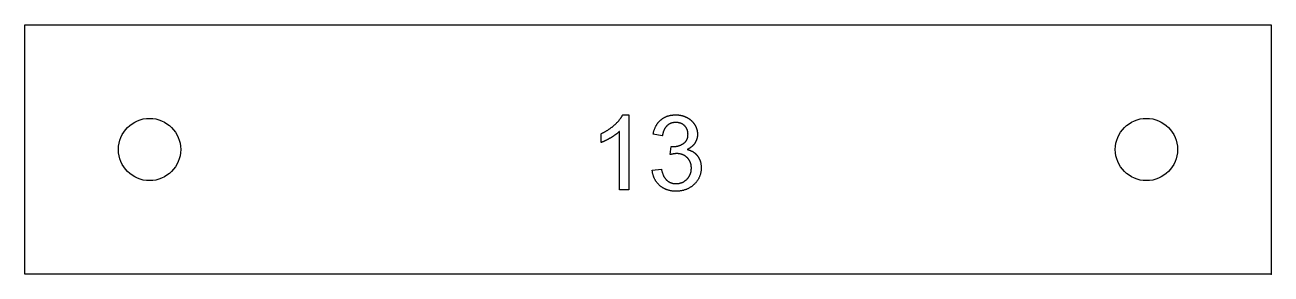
# Model space of a CAD drawing. Header units: millimetres. Extents: x -100 to 0, y 0 to 20.
import ezdxf

# ---------------------------------------------------------------- set-up
doc = ezdxf.new("R2010")
doc.units = ezdxf.units.MM
doc.header["$MEASUREMENT"] = 0
doc.layers.add('Untitled v2_Sketch1', color=7, linetype='Continuous')

msp = doc.modelspace()

# ---------------------------------------------------------------- linework, layer by layer
at = {"layer": 'Untitled v2_Sketch1'}
for p, q in [((-100, 20), (0, 20)), ((-100, 0), (-100, 20)), ((0, 20), (0, 0)), ((-52.03, 12.78), (-51.55, 12.78)), ((-51.55, 12.78), (-51.55, 6.75)), ((-53.76, 10.56), (-53.76, 11.27)), ((-52.29, 6.75), (-52.29, 11.45)), ((-48.85, 11.09), (-49.59, 11.22)), ((-48.21, 9.59), (-48.13, 10.24)), ((-49.66, 8.34), (-48.93, 8.43)), ((-51.55, 6.75), (-52.29, 6.75)), ((0, 0), (-100, 0))]:
    msp.add_line(p, q, dxfattribs=at)
for centre in [(-90, 10), (-10, 10)]:
    msp.add_circle(centre, 2.5, dxfattribs=at)
for points in [[(-52.68, 11.97), (-52.22, 12.39), (-52.03, 12.78)], [(-49.59, 11.22), (-49.45, 11.96), (-48.98, 12.37)], [(-48.98, 12.37), (-48.5, 12.78), (-47.78, 12.78)], [(-47.77, 12.17), (-48.2, 12.17), (-48.48, 11.9)], [(-47.78, 12.78), (-47.29, 12.78), (-46.88, 12.57)], [(-47.06, 11.9), (-47.33, 12.17), (-47.77, 12.17)], [(-46.88, 12.57), (-46.47, 12.36), (-46.25, 11.99)], [(-53.76, 11.27), (-53.15, 11.56), (-52.68, 11.97)], [(-52.29, 11.45), (-52.56, 11.19), (-52.99, 10.94)], [(-48.48, 11.9), (-48.77, 11.63), (-48.85, 11.09)], [(-47.16, 10.48), (-46.79, 10.72), (-46.79, 11.23)], [(-46.79, 11.23), (-46.79, 11.64), (-47.06, 11.9)], [(-46.25, 11.99), (-46.03, 11.63), (-46.03, 11.22)], [(-46.03, 11.22), (-46.03, 10.83), (-46.24, 10.51)], [(-52.99, 10.94), (-53.42, 10.69), (-53.76, 10.56)], [(-48.13, 10.24), (-48.05, 10.23), (-48.01, 10.23)], [(-48.01, 10.23), (-47.54, 10.23), (-47.16, 10.48)], [(-46.24, 10.51), (-46.45, 10.19), (-46.86, 10)], [(-46.86, 10), (-46.32, 9.88), (-46.03, 9.49)], [(-47.69, 9.67), (-47.9, 9.67), (-48.21, 9.59)], [(-46.85, 9.34), (-47.18, 9.67), (-47.69, 9.67)], [(-46.52, 8.51), (-46.52, 9.02), (-46.85, 9.34)], [(-46.03, 9.49), (-45.73, 9.11), (-45.73, 8.52)], [(-49.07, 7.12), (-49.59, 7.59), (-49.66, 8.34)], [(-48.93, 8.43), (-48.8, 7.81), (-48.49, 7.53)], [(-46.87, 7.62), (-46.52, 7.98), (-46.52, 8.51)], [(-45.73, 8.52), (-45.73, 7.74), (-46.31, 7.19)], [(-47.76, 6.65), (-48.55, 6.65), (-49.07, 7.12)], [(-48.49, 7.53), (-48.19, 7.26), (-47.75, 7.26)], [(-46.31, 7.19), (-46.88, 6.65), (-47.76, 6.65)], [(-47.75, 7.26), (-47.23, 7.26), (-46.87, 7.62)]]:
    msp.add_open_spline(points, degree=2, dxfattribs=at)
msp.add_point((0, 0), dxfattribs=at)

doc.saveas('drawing.dxf')
